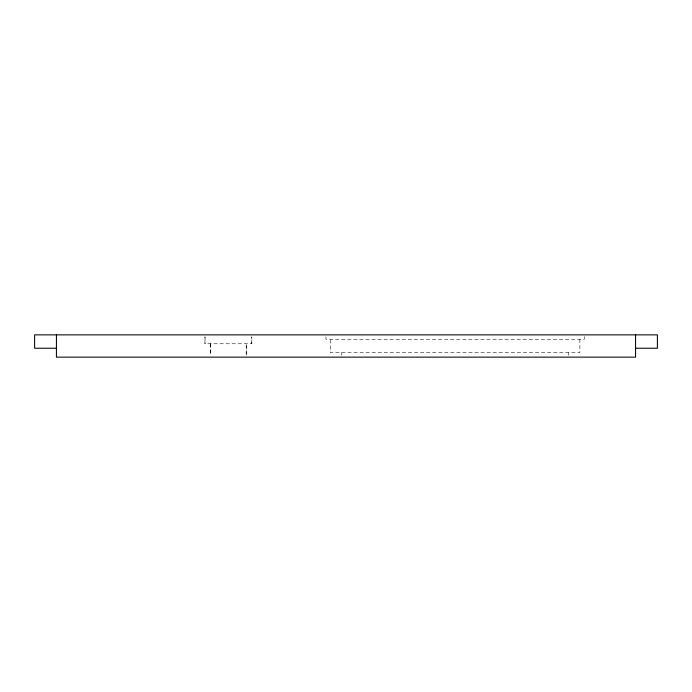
<?xml version="1.0" encoding="UTF-8"?>
<svg xmlns="http://www.w3.org/2000/svg" width="692" height="692" viewBox="0 0 692 692"><rect width="100%" height="100%" fill="white"/><g stroke="black" fill="none" stroke-linecap="round" stroke-linejoin="round"><path stroke-width="0.52" stroke-dasharray="3.46 2.59" d="M251.784 343.768L251.784 336.84L251.853 343.768L204.918 343.768L204.918 336.84M584.342 336.641L584.342 339.314L325.949 339.314L325.949 336.641M579.887 339.314L579.887 352.686L330.404 352.686L330.404 339.314M568.746 352.686L568.746 355.359M341.545 352.686L341.545 355.359M210.679 343.768L210.679 355.082M210.532 343.768L210.532 355.082M205.074 336.84L205.074 343.768M246.248 355.082L246.248 343.768L246.17 355.082"/><path stroke-width="1.04" d="M56.433 348.232L34.6 348.232L34.6 334.859L657.4 334.859L657.4 348.232L635.567 348.232M635.567 334.859L635.567 357.141L56.433 357.141L56.433 334.859"/></g></svg>
